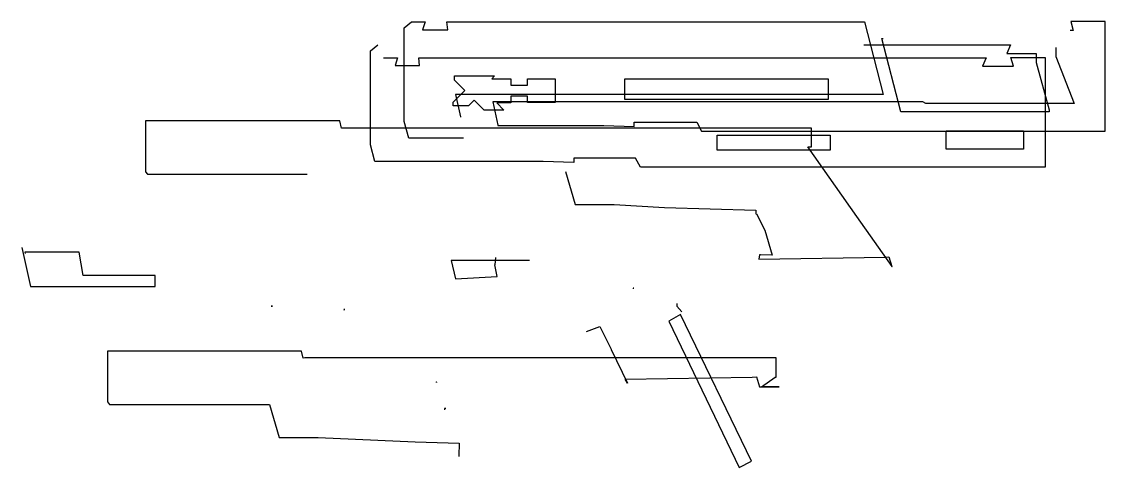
# Model space of a CAD drawing. Header units: metres. Extents: x -18.5 to 38, y 5.5 to 28.8.
import ezdxf

# ---------------------------------------------------------------- set-up
doc = ezdxf.new("R2010")
doc.units = ezdxf.units.M

msp = doc.modelspace()

# ---------------------------------------------------------------- linework, layer by layer
for points in [[(4.541, 22.69), (1.702, 22.69), (1.46, 23.554), (1.46, 28.439), (1.836, 28.755), (2.547, 28.755), (2.414, 28.346), (3.721, 28.346), (3.685, 28.755), (13.071, 28.755), (13.108, 28.756), (18.323, 28.756), (18.328, 28.755), (25.412, 28.755), (26.39, 24.967), (4.134, 24.967), (4.393, 23.808), (4.397, 23.792)], [(35.374, 27.425), (35.374, 26.947), (36.335, 24.496), (28.609, 24.496), (28.465, 24.588), (28.417, 24.587), (6.067, 24.587), (6.324, 23.374), (6.328, 23.351), (7.122, 23.351), (11.791, 23.351), (11.85, 23.347), (13.433, 23.297), (13.433, 23.531), (16.683, 23.531), (16.937, 23.055), (37.956, 23.055), (37.956, 28.764), (36.159, 28.764), (36.289, 28.31), (36.12, 28.31), (36.12, 28.303)], [(25.39, 27.559), (33.013, 27.559), (32.822, 27.098), (34.35, 27.098), (34.35, 26.631), (35.025, 24.167), (35.034, 24.064), (27.319, 24.064), (26.32, 27.884), (26.396, 27.884)], [(0.38, 26.886), (1.113, 26.886), (0.984, 26.48), (2.259, 26.48), (2.225, 26.886), (11.627, 26.886), (16.866, 26.886), (31.751, 26.886), (31.569, 26.445), (33.169, 26.445), (33.042, 26.889), (34.806, 26.889), (34.817, 26.889), (34.817, 21.173), (13.762, 21.173), (13.507, 21.657), (10.293, 21.657), (10.293, 21.417), (8.686, 21.477), (8.649, 21.478), (3.963, 21.478), (-0.062, 21.478), (-0.302, 22.349), (-0.302, 27.24), (0.078, 27.563)], [(4.079, 25.932), (6.166, 25.932), (6.015, 25.78), (7.004, 25.78), (7.004, 25.446), (7.879, 25.446), (7.879, 25.78), (9.317, 25.78), (9.317, 24.548), (7.885, 24.548), (7.885, 24.882), (7.005, 24.882), (7.005, 24.532), (6.272, 24.532), (6.644, 24.16), (5.626, 24.16), (5.107, 24.68), (4.807, 24.38), (4.008, 24.38), (4.008, 24.566), (4.615, 25.172), (4.074, 25.713), (4.074, 25.932), (4.079, 25.932)], [(12.942, 25.782), (23.53, 25.782), (23.53, 24.7), (12.942, 24.7), (12.942, 25.782)], [(9.858, 20.959), (10.362, 19.23), (12.392, 19.23), (15.012, 19.072), (19.763, 18.937), (19.761, 18.752), (19.793, 18.752), (20.238, 17.905), (20.607, 16.599), (20.001, 16.611), (19.961, 16.61), (19.919, 16.38), (26.493, 16.491), (26.683, 16.513), (26.845, 16.007), (26.86, 16.007), (25.017, 18.611), (22.466, 22.24), (22.574, 22.238), (22.661, 22.234), (22.661, 23.133), (22.667, 23.219), (22.632, 23.219), (1.535, 23.219), (-1.81, 23.219), (-1.897, 23.598), (-12.015, 23.598), (-12.015, 20.934), (-11.911, 20.81), (-4.106, 20.81), (-3.587, 20.809)], [(17.751, 22.847), (23.638, 22.847), (23.638, 22.073), (17.751, 22.073), (17.751, 22.847)], [(29.674, 23.076), (33.697, 23.076), (33.697, 22.121), (29.674, 22.121), (29.674, 23.076)], [(-18.455, 16.991), (-18.003, 14.955), (-11.5, 14.955), (-11.5, 15.541), (-15.247, 15.541), (-15.469, 16.748), (-18.296, 16.748), (-18.277, 16.689)], [(7.989, 16.32), (3.907, 16.32), (4.135, 15.36), (6.295, 15.49), (6.181, 16.093), (6.195, 16.093), (6.195, 16.096), (6.223, 16.471)], [(13.404, 14.871), (13.374, 14.872), (13.375, 14.842)], [(-5.391, 13.941), (-5.43, 13.942), (-5.429, 13.903), (-5.424, 13.975)], [(-1.625, 13.766), (-1.664, 13.767), (-1.663, 13.728), (-1.658, 13.8)], [(15.646, 14.084), (15.648, 13.943), (15.906, 13.637)], [(15.236, 13.156), (18.891, 5.536), (19.538, 5.851), (15.835, 13.496), (15.236, 13.156)], [(10.95, 12.608), (11.638, 12.88), (12.231, 11.701), (12.231, 11.686), (13.088, 9.923), (12.958, 10.139), (19.575, 10.241), (19.776, 10.262), (19.791, 10.246), (19.948, 9.738), (20.045, 9.737), (20.981, 9.737), (20.063, 9.737), (20.762, 10.24), (20.821, 10.239), (20.821, 11.238), (-0.331, 11.238), (-3.721, 11.238), (-3.808, 11.232), (-3.894, 11.594), (-13.987, 11.594), (-13.987, 8.945), (-13.886, 8.818), (-5.555, 8.818), (-5.048, 7.09), (-3.015, 7.09), (2.037, 6.86), (4.326, 6.795), (4.296, 6.14), (4.296, 6.095)], [(3.162, 9.982), (3.144, 9.983), (3.144, 9.964), (3.147, 9.998)], [(3.631, 8.608), (3.561, 8.611), (3.563, 8.54)]]:
    msp.add_lwpolyline(points)

doc.saveas('drawing.dxf')
